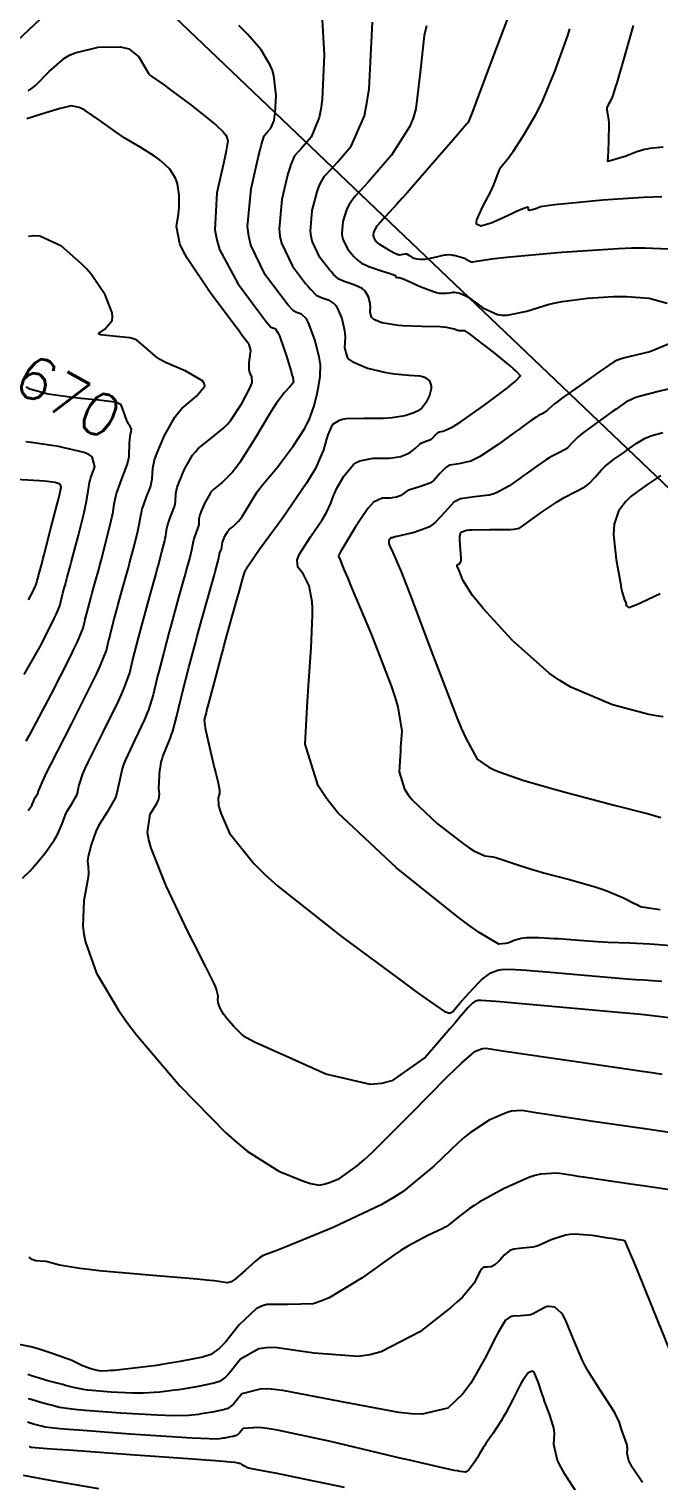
# Model space of a CAD drawing. Header units: metres. Extents: x 837476 to 838477, y 1189012 to 1191014.
# Drawn here: x 837880.7 to 837937.2, y 1190298.2 to 1190428.4 of the extents above; entities that cross this region are included whole.
import ezdxf

# ---------------------------------------------------------------- set-up
doc = ezdxf.new("R2010")
doc.units = ezdxf.units.M
doc.header["$LTSCALE"] = 0.3
for name, color, linetype in [('CORREDORVIA', 94, 'Continuous'), ('COTAS 10', 1, 'Continuous'), ('COTAS INT', 252, 'Continuous')]:
    doc.layers.add(name, color=color, linetype=linetype)
doc.styles.get("Standard").update_dxf_attribs({"font": 'simplex.shx'})

msp = doc.modelspace()

# ---------------------------------------------------------------- linework, layer by layer
at = {"layer": 'CORREDORVIA'}
msp.add_lwpolyline([(837910.676, 1191000.965), (838246.889, 1191005.3), (838347.391, 1190870.925), (838423.516, 1190628.699), (838450.215, 1190473.685), (838321.32, 1190375.615), (838242.09, 1190297.633), (838236.889, 1190068.622), (838166.593, 1189160.17), (837860.483, 1189307.124), (837593.191, 1189234.399), (837744.487, 1189686.609), (837700.859, 1189887.9), (837671.347, 1190075.087), (837676.273, 1190181.696), (837885.383, 1190229.429), (837983.184, 1190344.12), (837817.554, 1190502.187), (837798.033, 1190660.17), (837963.574, 1190795.982)], close=True, dxfattribs=at)
at = {"layer": 'COTAS 10'}
for points in [[(837906.929, 1190430.213), (837907.181, 1190426.059), (837906.983, 1190422.038), (837906.867, 1190421.18), (837906.725, 1190420.434), (837905.991, 1190418.662), (837905.211, 1190417.766), (837905.04, 1190417.572), (837904.888, 1190417.402), (837904.499, 1190416.98), (837904.165, 1190416.217), (837904.047, 1190415.831), (837903.917, 1190415.369), (837903.359, 1190413.07), (837903.125, 1190410.456), (837903.2, 1190409.795), (837903.336, 1190409.162), (837904.334, 1190407.104), (837905.505, 1190405.565), (837905.75, 1190405.258), (837905.962, 1190405.004), (837906.442, 1190404.52), (837906.766, 1190404.367), (837906.879, 1190404.322), (837907.002, 1190404.277), (837907.53, 1190404.102), (837908.076, 1190403.734), (837908.211, 1190403.567), (837908.338, 1190403.371), (837908.738, 1190402.427), (837908.993, 1190401.336), (837909.029, 1190401.047), (837909.05, 1190400.763), (837909.001, 1190399.788), (837909.225, 1190398.939), (837909.418, 1190398.736), (837909.669, 1190398.546), (837911.046, 1190397.973), (837912.681, 1190397.582), (837913.093, 1190397.506), (837913.487, 1190397.446), (837914.765, 1190397.345), (837915.753, 1190397.262), (837915.965, 1190397.212), (837916.15, 1190397.151), (837916.595, 1190396.831), (837916.76, 1190396.39), (837916.769, 1190396.252), (837916.762, 1190396.107), (837916.604, 1190395.528), (837916.341, 1190394.973), (837916.268, 1190394.843), (837916.195, 1190394.725), (837915.931, 1190394.384), (837915.533, 1190394.114), (837915.376, 1190394.04), (837915.199, 1190393.966), (837914.388, 1190393.7), (837913.254, 1190393.502), (837912.872, 1190393.47), (837912.462, 1190393.448), (837910.736, 1190393.454), (837909.135, 1190393.409), (837908.802, 1190393.355), (837908.518, 1190393.283), (837907.894, 1190392.874), (837907.586, 1190392.212), (837907.502, 1190391.981), (837907.418, 1190391.729), (837907.119, 1190390.646), (837906.377, 1190388.97), (837906.014, 1190388.345), (837905.582, 1190387.65), (837903.453, 1190384.556), (837901.387, 1190381.697), (837900.995, 1190381.149), (837900.68, 1190380.708), (837900.195, 1190379.996), (837900.197, 1190379.965), (837900.191, 1190379.953), (837900.181, 1190379.939), (837900.12, 1190379.877), (837900.023, 1190379.703), (837899.992, 1190379.619), (837899.958, 1190379.519), (837899.816, 1190379.025), (837899.576, 1190378.139), (837899.48, 1190377.791), (837899.371, 1190377.398), (837898.871, 1190375.61), (837898.274, 1190373.457), (837898.104, 1190372.835), (837897.933, 1190372.202), (837897.298, 1190369.82), (837896.77, 1190367.81), (837896.665, 1190367.411), (837896.579, 1190367.08), (837896.418, 1190366.452), (837896.465, 1190365.962), (837896.509, 1190365.719), (837896.566, 1190365.428), (837896.887, 1190363.985), (837897.255, 1190362.432), (837897.343, 1190362.071), (837897.424, 1190361.74), (837897.666, 1190360.793), (837897.788, 1190360.129), (837897.793, 1190359.975), (837897.786, 1190359.836), (837897.659, 1190359.442), (837897.692, 1190358.772), (837897.786, 1190358.458), (837897.917, 1190358.088), (837898.697, 1190356.29), (837900.855, 1190353.555), (837901.854, 1190352.595), (837903.028, 1190351.548), (837908.721, 1190347.033), (837914.293, 1190342.906), (837915.392, 1190342.103), (837916.297, 1190341.447), (837917.962, 1190340.304), (837918.321, 1190340.194), (837918.404, 1190340.19), (837918.479, 1190340.196), (837918.69, 1190340.313), (837919.011, 1190340.681), (837919.155, 1190340.846), (837919.324, 1190341.038), (837920.134, 1190341.958), (837921.025, 1190342.902), (837921.245, 1190343.109), (837921.453, 1190343.292), (837922.109, 1190343.755), (837922.725, 1190343.996), (837922.908, 1190344.039), (837923.097, 1190344.072), (837923.823, 1190344.104), (837925.31, 1190343.999), (837925.979, 1190343.946), (837926.758, 1190343.882), (837930.502, 1190343.562), (837934.283, 1190343.243), (837935.087, 1190343.18), (837935.785, 1190343.128), (837937.428, 1190343.029)], [(837934.854, 1190428.67), (837934.078, 1190425.928), (837933.51, 1190423.957), (837933.388, 1190423.546), (837933.283, 1190423.194), (837933.031, 1190422.413), (837932.876, 1190422.041), (837932.831, 1190421.947), (837932.785, 1190421.857), (837932.615, 1190421.567), (837932.501, 1190421.286), (837932.49, 1190421.202), (837932.489, 1190421.116), (837932.562, 1190420.783), (837932.658, 1190420.214), (837932.671, 1190419.978), (837932.678, 1190419.709), (837932.656, 1190418.454), (837932.606, 1190417.261), (837932.595, 1190417.03), (837932.586, 1190416.843), (837932.565, 1190416.525), (837932.701, 1190416.541), (837932.792, 1190416.564), (837932.905, 1190416.595), (837933.504, 1190416.773), (837934.215, 1190417.005), (837934.399, 1190417.07), (837934.577, 1190417.134), (837935.175, 1190417.369), (837935.879, 1190417.58), (837936.124, 1190417.63), (837936.391, 1190417.677), (837937.537, 1190417.815)], [(837880.473, 1190364.556), (837880.877, 1190365.276), (837882.703, 1190368.721), (837884.431, 1190372.134), (837884.771, 1190372.833), (837885.052, 1190373.424), (837885.567, 1190374.67), (837885.712, 1190375.279), (837885.759, 1190375.468), (837885.809, 1190375.667), (837886.014, 1190376.461), (837886.248, 1190377.335), (837886.316, 1190377.584), (837886.385, 1190377.837), (837886.646, 1190378.775), (837886.963, 1190379.93), (837887.067, 1190380.319), (837887.179, 1190380.737), (837887.642, 1190382.499), (837888.062, 1190384.191), (837888.147, 1190384.565), (837888.217, 1190384.898), (837888.358, 1190385.764), (837888.494, 1190386.478), (837888.562, 1190386.716), (837888.643, 1190386.971), (837889.044, 1190388.039), (837889.439, 1190389.064), (837889.515, 1190389.293), (837889.578, 1190389.497), (837889.685, 1190390.033), (837889.735, 1190391.279), (837889.77, 1190391.795), (837889.783, 1190391.908), (837889.799, 1190392.01), (837889.867, 1190392.273), (837889.901, 1190392.453), (837889.895, 1190392.503), (837889.881, 1190392.553), (837889.775, 1190392.736), (837889.614, 1190392.992), (837889.566, 1190393.089), (837889.516, 1190393.198), (837889.325, 1190393.684), (837888.974, 1190394.664), (837888.62, 1190394.856), (837888.423, 1190394.903), (837888.184, 1190394.948), (837886.963, 1190395.09), (837885.358, 1190395.25), (837884.876, 1190395.306), (837884.378, 1190395.368), (837882.445, 1190395.634), (837880.792, 1190396.075), (837880.47, 1190396.246)], [(837937.343, 1190388.319), (837937.161, 1190388.223), (837936.968, 1190388.112), (837936.179, 1190387.578), (837935.425, 1190387.024), (837935.254, 1190386.899), (837935.1, 1190386.787), (837934.679, 1190386.486), (837934.313, 1190386.147), (837934.193, 1190386.011), (837934.065, 1190385.857), (837933.535, 1190385.148), (837933.149, 1190383.978), (837933.112, 1190383.533), (837933.106, 1190383.036), (837933.335, 1190380.804), (837933.708, 1190378.683), (837933.793, 1190378.256), (837933.869, 1190377.898), (837934.077, 1190377.184), (837934.193, 1190376.969), (837934.212, 1190376.925), (837934.225, 1190376.888), (837934.224, 1190376.814), (837934.209, 1190376.773), (837934.213, 1190376.758), (837934.221, 1190376.741), (837934.279, 1190376.665), (837934.36, 1190376.591), (837934.382, 1190376.575), (837934.403, 1190376.561), (837934.48, 1190376.525), (837934.957, 1190376.704), (837935.231, 1190376.824), (837935.566, 1190376.975), (837937.288, 1190377.778)], [(837939.021, 1190307.843), (837937.103, 1190312.511), (837935.268, 1190317.031), (837934.913, 1190317.896), (837934.624, 1190318.595), (837934.134, 1190319.724), (837934.057, 1190319.76), (837934.028, 1190319.769), (837933.996, 1190319.778), (837933.852, 1190319.805), (837933.703, 1190319.827), (837933.668, 1190319.833), (837933.635, 1190319.837), (837933.535, 1190319.852), (837933.128, 1190319.918), (837932.901, 1190319.955), (837932.624, 1190320.001), (837931.211, 1190320.233), (837929.588, 1190320.344), (837929.178, 1190320.314), (837928.786, 1190320.256), (837927.513, 1190319.826), (837926.411, 1190319.344), (837926.127, 1190319.255), (837925.852, 1190319.184), (837924.935, 1190319.086), (837924.162, 1190319.007), (837923.978, 1190318.948), (837923.807, 1190318.874), (837923.296, 1190318.47), (837922.908, 1190318.027), (837922.813, 1190317.927), (837922.724, 1190317.837), (837922.45, 1190317.592), (837922.204, 1190317.451), (837922.132, 1190317.426), (837922.059, 1190317.407), (837921.785, 1190317.386), (837921.536, 1190317.376), (837921.479, 1190317.362), (837921.427, 1190317.345), (837921.284, 1190317.243), (837921.108, 1190316.962), (837921.036, 1190316.83), (837920.954, 1190316.676), (837920.572, 1190315.924), (837919.561, 1190314.713), (837919.082, 1190314.268), (837918.516, 1190313.776), (837915.754, 1190311.606), (837912.276, 1190309.803), (837911.258, 1190309.542), (837910.217, 1190309.386), (837906.262, 1190309.684), (837902.751, 1190310.192), (837901.991, 1190310.168), (837901.322, 1190310.072), (837899.672, 1190309.132), (837898.742, 1190307.971), (837898.528, 1190307.736), (837898.332, 1190307.538), (837897.779, 1190307.138), (837897.201, 1190306.97), (837896.988, 1190306.919), (837896.753, 1190306.867), (837895.716, 1190306.662), (837894.494, 1190306.459), (837894.142, 1190306.407), (837893.785, 1190306.358), (837892.447, 1190306.196), (837890.942, 1190306.104), (837890.48, 1190306.099), (837889.998, 1190306.102), (837888.092, 1190306.188), (837886.336, 1190306.337), (837885.948, 1190306.38), (837885.603, 1190306.425), (837884.712, 1190306.594), (837883.987, 1190306.795), (837883.747, 1190306.86), (837883.489, 1190306.929), (837882.416, 1190307.212), (837881.247, 1190307.549), (837880.929, 1190307.652), (837880.614, 1190307.759)]]:
    msp.add_lwpolyline(points, dxfattribs=at)
at = {"layer": 'COTAS INT'}
for points in [[(837924.254, 1190431.075), (837922.616, 1190426.691), (837921.025, 1190422.481), (837920.72, 1190421.675), (837920.474, 1190421.026), (837920.074, 1190419.982), (837920.047, 1190419.948), (837920.035, 1190419.936), (837920.022, 1190419.922), (837919.959, 1190419.859), (837919.417, 1190419.243), (837919.101, 1190418.88), (837918.714, 1190418.434), (837916.717, 1190416.127), (837914.592, 1190413.686), (837914.122, 1190413.156), (837913.705, 1190412.688), (837912.63, 1190411.523), (837912.023, 1190410.853), (837911.901, 1190410.697), (837911.799, 1190410.554), (837911.596, 1190410.145), (837911.568, 1190409.841), (837911.577, 1190409.764), (837911.593, 1190409.69), (837911.709, 1190409.451), (837911.91, 1190409.236), (837911.979, 1190409.177), (837912.054, 1190409.119), (837912.375, 1190408.914), (837912.747, 1190408.702), (837912.855, 1190408.641), (837912.964, 1190408.578), (837913.376, 1190408.338), (837913.767, 1190408.16), (837913.862, 1190408.136), (837913.952, 1190408.123), (837914.234, 1190408.166), (837914.477, 1190408.215), (837914.544, 1190408.205), (837914.61, 1190408.186), (837914.846, 1190408.033), (837915.123, 1190407.854), (837915.215, 1190407.818), (837915.313, 1190407.787), (837915.726, 1190407.727), (837916.233, 1190407.744), (837916.391, 1190407.764), (837916.557, 1190407.79), (837917.222, 1190407.934), (837917.834, 1190408.081), (837917.967, 1190408.107), (837918.084, 1190408.128), (837918.375, 1190408.153), (837918.62, 1190408.119), (837918.707, 1190408.102), (837918.804, 1190408.081), (837919.225, 1190407.982), (837919.65, 1190407.852), (837919.75, 1190407.813), (837919.841, 1190407.773), (837920.103, 1190407.615), (837920.34, 1190407.506), (837920.414, 1190407.497), (837920.493, 1190407.495), (837920.812, 1190407.565), (837922.189, 1190407.764), (837922.935, 1190407.845), (837923.839, 1190407.937), (837928.421, 1190408.363), (837933.52, 1190408.701), (837934.749, 1190408.738), (837935.9, 1190408.75), (837939.397, 1190408.588)], [(837882.212, 1190429.726), (837879.657, 1190427.311)], [(837938.077, 1190339.742), (837935.833, 1190340.003), (837934.907, 1190340.097), (837933.848, 1190340.199), (837928.919, 1190340.644), (837924.213, 1190341.052), (837923.294, 1190341.131), (837922.542, 1190341.195), (837921.213, 1190341.303), (837920.983, 1190341.292), (837920.923, 1190341.282), (837920.865, 1190341.268), (837920.67, 1190341.192), (837920.461, 1190341.045), (837920.395, 1190340.987), (837920.325, 1190340.921), (837920.042, 1190340.622), (837919.272, 1190339.733), (837918.895, 1190339.295), (837918.447, 1190338.775), (837916.236, 1190336.207), (837913.243, 1190334.085), (837912.302, 1190333.845), (837911.311, 1190333.757), (837907.327, 1190334.698), (837903.726, 1190336.306), (837902.977, 1190336.639), (837902.335, 1190336.923), (837900.916, 1190337.542), (837900.195, 1190337.943), (837899.994, 1190338.089), (837899.793, 1190338.251), (837899.06, 1190338.963), (837898.425, 1190339.71), (837898.285, 1190339.894), (837898.161, 1190340.067), (837897.841, 1190340.612), (837897.679, 1190341.066), (837897.654, 1190341.182), (837897.638, 1190341.295), (837897.654, 1190341.671), (837897.531, 1190342.29), (837897.428, 1190342.557), (837897.294, 1190342.864), (837896.561, 1190344.32), (837895.449, 1190346.479), (837895.077, 1190347.23), (837894.677, 1190348.047), (837892.999, 1190351.552), (837891.65, 1190354.936), (837891.457, 1190355.676), (837891.342, 1190356.332), (837891.578, 1190357.991), (837892.16, 1190358.943), (837892.264, 1190359.153), (837892.343, 1190359.339), (837892.418, 1190359.818), (837892.366, 1190360.294), (837892.364, 1190360.478), (837892.368, 1190360.686), (837892.425, 1190361.627), (837892.575, 1190362.649), (837892.637, 1190362.908), (837892.707, 1190363.157), (837893.033, 1190363.969), (837893.403, 1190364.836), (837893.5, 1190365.119), (837893.596, 1190365.422), (837893.923, 1190366.671), (837894.285, 1190368.192), (837894.402, 1190368.666), (837894.527, 1190369.163), (837895.041, 1190371.148), (837895.626, 1190373.335), (837895.795, 1190373.958), (837895.968, 1190374.59), (837896.621, 1190376.937), (837897.183, 1190378.94), (837897.298, 1190379.355), (837897.397, 1190379.709), (837897.608, 1190380.484), (837897.689, 1190380.811), (837897.706, 1190380.884), (837897.72, 1190380.948), (837897.747, 1190381.116), (837897.773, 1190381.254), (837897.786, 1190381.3), (837897.802, 1190381.349), (837897.88, 1190381.556), (837897.956, 1190381.754), (837897.971, 1190381.799), (837897.983, 1190381.838), (837898.004, 1190381.942), (837898.013, 1190382.183), (837898.055, 1190382.362), (837898.08, 1190382.434), (837898.11, 1190382.516), (837898.267, 1190382.893), (837898.501, 1190383.297), (837898.581, 1190383.396), (837898.666, 1190383.49), (837899.027, 1190383.784), (837899.493, 1190384.239), (837899.645, 1190384.435), (837899.807, 1190384.662), (837900.476, 1190385.731), (837901.177, 1190386.868), (837901.359, 1190387.137), (837901.537, 1190387.385), (837902.138, 1190388.115), (837902.829, 1190388.919), (837903.063, 1190389.214), (837903.317, 1190389.541), (837904.388, 1190390.982), (837905.404, 1190392.536), (837905.623, 1190392.934), (837905.814, 1190393.318), (837906.277, 1190394.585), (837906.534, 1190395.706), (837906.596, 1190395.997), (837906.652, 1190396.279), (837906.821, 1190397.229), (837906.832, 1190398.276), (837906.789, 1190398.62), (837906.726, 1190398.987), (837906.333, 1190400.508), (837905.833, 1190401.878), (837905.703, 1190402.15), (837905.576, 1190402.376), (837905.147, 1190402.804), (837904.786, 1190402.923), (837904.702, 1190402.955), (837904.625, 1190402.985), (837904.404, 1190403.089), (837903.909, 1190403.645), (837903.659, 1190403.961), (837903.36, 1190404.346), (837901.875, 1190406.322), (837900.584, 1190408.986), (837900.408, 1190409.805), (837900.311, 1190410.661), (837900.614, 1190414.045), (837901.29, 1190416.975), (837901.428, 1190417.543), (837901.545, 1190418.005), (837901.789, 1190418.799), (837901.943, 1190418.967), (837902.004, 1190419.035), (837902.072, 1190419.112), (837902.382, 1190419.468), (837902.674, 1190420.172), (837902.73, 1190420.469), (837902.776, 1190420.81), (837902.855, 1190422.409), (837902.657, 1190424.182), (837902.529, 1190424.632), (837902.369, 1190425.065), (837901.523, 1190426.484), (837900.319, 1190427.86), (837899.932, 1190428.265), (837899.522, 1190428.682)], [(837938.222, 1190346.177), (837937.143, 1190346.29), (837936.763, 1190346.317), (837936.348, 1190346.342), (837934.555, 1190346.414), (837932.629, 1190346.487), (837932.13, 1190346.513), (837931.646, 1190346.541), (837930.02, 1190346.659), (837928.54, 1190346.778), (837928.147, 1190346.806), (837927.762, 1190346.831), (837926.432, 1190346.905), (837925.311, 1190346.904), (837925.057, 1190346.883), (837924.828, 1190346.852), (837924.203, 1190346.665), (837923.71, 1190346.465), (837923.563, 1190346.426), (837923.412, 1190346.395), (837922.829, 1190346.34), (837921.049, 1190347.382), (837920.144, 1190348.042), (837919.059, 1190348.862), (837913.652, 1190353.165), (837908.397, 1190358.123), (837907.409, 1190359.356), (837906.623, 1190360.529), (837905.469, 1190364.259), (837905.652, 1190367.611), (837905.708, 1190368.545), (837905.767, 1190369.482), (837905.999, 1190372.884), (837906.121, 1190375.819), (837906.11, 1190376.46), (837906.08, 1190377.027), (837905.81, 1190378.457), (837905.415, 1190379.287), (837905.305, 1190379.477), (837905.196, 1190379.649), (837904.801, 1190380.124), (837904.735, 1190380.759), (837904.833, 1190381.033), (837904.981, 1190381.348), (837905.934, 1190382.839), (837906.993, 1190384.379), (837907.208, 1190384.724), (837907.389, 1190385.036), (837907.758, 1190385.869), (837908.026, 1190386.61), (837908.143, 1190386.863), (837908.278, 1190387.136), (837908.921, 1190388.295), (837909.789, 1190389.327), (837910.066, 1190389.519), (837910.359, 1190389.671), (837911.552, 1190389.886), (837912.72, 1190389.882), (837912.998, 1190389.896), (837913.256, 1190389.918), (837914.023, 1190390.052), (837914.616, 1190390.277), (837914.764, 1190390.355), (837914.904, 1190390.441), (837915.353, 1190390.808), (837915.754, 1190391.157), (837915.865, 1190391.232), (837915.975, 1190391.297), (837916.372, 1190391.45), (837916.727, 1190391.582), (837916.811, 1190391.633), (837916.889, 1190391.69), (837917.119, 1190391.949), (837917.345, 1190392.189), (837917.421, 1190392.235), (837917.503, 1190392.271), (837917.845, 1190392.325), (837918.645, 1190392.683), (837919.015, 1190392.912), (837919.45, 1190393.196), (837921.56, 1190394.688), (837923.589, 1190396.215), (837923.974, 1190396.521), (837924.282, 1190396.777), (837924.755, 1190397.28), (837924.368, 1190397.708), (837924.134, 1190397.917), (837923.846, 1190398.164), (837922.346, 1190399.383), (837920.827, 1190400.574), (837920.526, 1190400.804), (837920.277, 1190400.99), (837919.81, 1190401.305), (837919.682, 1190401.323), (837919.645, 1190401.324), (837919.609, 1190401.322), (837919.477, 1190401.299), (837919.296, 1190401.303), (837919.229, 1190401.319), (837919.155, 1190401.341), (837918.826, 1190401.471), (837918.152, 1190401.611), (837917.86, 1190401.639), (837917.523, 1190401.662), (837915.922, 1190401.704), (837914.217, 1190401.762), (837913.814, 1190401.795), (837913.44, 1190401.835), (837912.34, 1190402.039), (837911.626, 1190402.336), (837911.496, 1190402.434), (837911.396, 1190402.54), (837911.28, 1190402.98), (837911.306, 1190403.485), (837911.295, 1190403.631), (837911.276, 1190403.781), (837911.144, 1190404.347), (837910.844, 1190404.864), (837910.719, 1190404.983), (837910.577, 1190405.092), (837909.913, 1190405.4), (837909.218, 1190405.63), (837909.056, 1190405.69), (837908.907, 1190405.749), (837908.481, 1190405.95), (837908.015, 1190406.363), (837907.842, 1190406.556), (837907.649, 1190406.783), (837906.792, 1190407.886), (837906.089, 1190409.338), (837905.993, 1190409.785), (837905.939, 1190410.251), (837906.105, 1190412.095), (837906.545, 1190413.764), (837906.665, 1190414.12), (837906.784, 1190414.429), (837907.209, 1190415.161), (837907.832, 1190415.836), (837908.076, 1190416.11), (837908.35, 1190416.421), (837909.6, 1190417.856), (837910.775, 1190420.582), (837911.002, 1190421.707), (837911.187, 1190422.993), (837911.503, 1190428.973)], [(837916.326, 1190428.641), (837916.121, 1190427.778), (837915.784, 1190424.453), (837915.377, 1190421.196), (837915.128, 1190420.376), (837914.819, 1190419.59), (837913.209, 1190417.049), (837911.489, 1190415.075), (837911.112, 1190414.647), (837910.776, 1190414.271), (837909.92, 1190413.342), (837909.404, 1190412.641), (837909.283, 1190412.409), (837909.172, 1190412.159), (837908.85, 1190411.12), (837908.754, 1190410.046), (837908.785, 1190409.774), (837908.841, 1190409.514), (837909.25, 1190408.669), (837909.793, 1190408.001), (837909.933, 1190407.854), (837910.069, 1190407.722), (837910.52, 1190407.38), (837911.048, 1190407.131), (837911.233, 1190407.058), (837911.433, 1190406.983), (837912.296, 1190406.698), (837913.078, 1190406.451), (837913.228, 1190406.4), (837913.35, 1190406.357), (837913.55, 1190406.266), (837913.559, 1190406.227), (837913.56, 1190406.216), (837913.561, 1190406.206), (837913.559, 1190406.171), (837913.567, 1190406.14), (837913.574, 1190406.133), (837913.583, 1190406.126), (837913.633, 1190406.105), (837913.71, 1190406.091), (837913.736, 1190406.088), (837913.764, 1190406.086), (837913.883, 1190406.082), (837914.254, 1190405.96), (837914.441, 1190405.884), (837914.665, 1190405.789), (837915.778, 1190405.293), (837916.959, 1190404.822), (837917.226, 1190404.744), (837917.467, 1190404.688), (837918.118, 1190404.673), (837918.594, 1190404.756), (837918.725, 1190404.762), (837918.854, 1190404.761), (837919.318, 1190404.694), (837919.915, 1190404.42), (837920.129, 1190404.288), (837920.365, 1190404.132), (837921.391, 1190403.367), (837922.702, 1190402.763), (837923.117, 1190402.708), (837923.554, 1190402.702), (837925.322, 1190403.086), (837927.324, 1190403.693), (837927.909, 1190403.826), (837928.508, 1190403.945), (837930.78, 1190404.251), (837933.059, 1190404.378), (837933.662, 1190404.384), (837934.253, 1190404.378), (837936.284, 1190404.25), (837937.893, 1190403.784)], [(837937.415, 1190413.318), (837936.635, 1190413.303), (837935.784, 1190413.27), (837932.124, 1190413.013), (837928.762, 1190412.699), (837928.1, 1190412.63), (837927.553, 1190412.569), (837926.549, 1190412.414), (837926.287, 1190412.312), (837926.209, 1190412.283), (837926.128, 1190412.255), (837925.816, 1190412.153), (837925.565, 1190412.109), (837925.522, 1190412.116), (837925.491, 1190412.133), (837925.476, 1190412.263), (837925.435, 1190412.376), (837925.387, 1190412.38), (837925.323, 1190412.373), (837924.963, 1190412.252), (837924.413, 1190412.007), (837924.23, 1190411.922), (837924.033, 1190411.83), (837923.213, 1190411.434), (837922.352, 1190411.049), (837922.129, 1190410.964), (837921.913, 1190410.887), (837921.191, 1190410.69), (837920.808, 1190410.877), (837920.807, 1190411.044), (837920.85, 1190411.261), (837921.385, 1190412.46), (837922.088, 1190413.805), (837922.237, 1190414.115), (837922.368, 1190414.397), (837922.675, 1190415.187), (837922.875, 1190415.732), (837922.937, 1190415.859), (837923.002, 1190415.975), (837923.26, 1190416.31), (837923.702, 1190416.855), (837923.882, 1190417.105), (837924.088, 1190417.396), (837925.041, 1190418.805), (837926.147, 1190420.713), (837926.45, 1190421.319), (837926.75, 1190421.959), (837927.823, 1190424.552), (837928.768, 1190427.135), (837928.988, 1190427.768), (837929.191, 1190428.366)], [(837880.637, 1190422.807), (837880.987, 1190423.047), (837881.33, 1190423.318), (837882.516, 1190424.549), (837883.888, 1190425.752), (837884.348, 1190426.004), (837884.843, 1190426.223), (837886.923, 1190426.722), (837888.886, 1190426.756), (837889.307, 1190426.682), (837889.675, 1190426.57), (837890.563, 1190425.864), (837891.389, 1190424.428), (837891.561, 1190424.228), (837891.633, 1190424.167), (837891.715, 1190424.103), (837892.1, 1190423.848), (837892.853, 1190423.33), (837893.167, 1190423.099), (837893.527, 1190422.831), (837895.209, 1190421.551), (837896.861, 1190420.254), (837897.203, 1190419.976), (837897.494, 1190419.733), (837898.125, 1190419.149), (837898.371, 1190418.809), (837898.418, 1190418.72), (837898.457, 1190418.633), (837898.524, 1190418.34), (837898.383, 1190417.454), (837898.29, 1190416.994), (837898.175, 1190416.441), (837897.563, 1190413.668), (837897.383, 1190410.365), (837897.54, 1190409.478), (837897.785, 1190408.602), (837899.417, 1190405.539), (837901.216, 1190403.128), (837901.567, 1190402.663), (837901.855, 1190402.287), (837902.365, 1190401.659), (837902.484, 1190401.603), (837902.525, 1190401.587), (837902.57, 1190401.57), (837902.764, 1190401.506), (837903.049, 1190401.1), (837903.152, 1190400.868), (837903.265, 1190400.583), (837903.76, 1190399.124), (837904.203, 1190397.657), (837904.284, 1190397.368), (837904.346, 1190397.131), (837904.42, 1190396.696), (837904.269, 1190396.494), (837904.191, 1190396.402), (837904.096, 1190396.296), (837903.622, 1190395.785), (837902.863, 1190394.788), (837902.589, 1190394.375), (837902.288, 1190393.902), (837900.971, 1190391.702), (837899.607, 1190389.517), (837899.276, 1190389.055), (837898.966, 1190388.655), (837898.013, 1190387.725), (837897.277, 1190387.126), (837897.102, 1190386.934), (837896.94, 1190386.731), (837896.461, 1190385.906), (837896.141, 1190385.137), (837896.079, 1190384.97), (837896.029, 1190384.823), (837895.944, 1190384.457), (837895.924, 1190383.965), (837895.882, 1190383.753), (837895.857, 1190383.672), (837895.827, 1190383.582), (837895.671, 1190383.177), (837895.512, 1190382.755), (837895.48, 1190382.654), (837895.453, 1190382.56), (837895.4, 1190382.278), (837895.344, 1190381.936), (837895.316, 1190381.804), (837895.283, 1190381.656), (837895.117, 1190380.988), (837894.842, 1190379.966), (837894.74, 1190379.596), (837894.628, 1190379.188), (837894.127, 1190377.397), (837893.573, 1190375.402), (837893.426, 1190374.865), (837893.281, 1190374.335), (837892.785, 1190372.476), (837892.348, 1190370.789), (837892.242, 1190370.367), (837892.142, 1190369.964), (837891.834, 1190368.671), (837891.42, 1190367.346), (837891.254, 1190366.924), (837891.065, 1190366.477), (837890.196, 1190364.662), (837889.361, 1190362.872), (837889.194, 1190362.441), (837889.055, 1190362.039), (837888.785, 1190360.821), (837888.566, 1190359.785), (837888.459, 1190359.497), (837888.332, 1190359.208), (837887.707, 1190358.164), (837887.028, 1190357.08), (837886.867, 1190356.767), (837886.719, 1190356.448), (837886.281, 1190355.25), (837886.021, 1190354.204), (837885.984, 1190353.981), (837885.962, 1190353.787), (837886.01, 1190353.325), (837886.04, 1190352.686), (837886.007, 1190352.379), (837885.957, 1190352.016), (837885.625, 1190350.237), (837885.527, 1190347.937), (837885.624, 1190347.245), (837885.775, 1190346.53), (837886.767, 1190343.749), (837888.73, 1190340.413), (837889.493, 1190339.348), (837890.351, 1190338.222), (837894.241, 1190333.644), (837898.346, 1190329.44), (837899.339, 1190328.55), (837900.271, 1190327.779), (837903.117, 1190325.982), (837905.157, 1190325.17), (837905.581, 1190325.019), (837905.943, 1190324.901), (837906.74, 1190324.741), (837907.258, 1190324.862), (837907.444, 1190324.921), (837907.648, 1190324.991), (837908.54, 1190325.333), (837910.134, 1190326.47), (837910.781, 1190327.04), (837911.517, 1190327.722), (837914.917, 1190331.108), (837918.223, 1190334.466), (837918.899, 1190335.131), (837919.473, 1190335.681), (837920.681, 1190336.709), (837921.161, 1190336.924), (837921.275, 1190336.961), (837921.381, 1190336.989), (837921.697, 1190337.008), (837923.154, 1190336.791), (837923.98, 1190336.669), (837924.99, 1190336.521), (837930.16, 1190335.763), (837935.451, 1190334.987), (837936.536, 1190334.828), (837937.457, 1190334.693)], [(837880.124, 1190352.254), (837880.789, 1190352.88), (837881.001, 1190353.109), (837881.225, 1190353.362), (837882.13, 1190354.475), (837882.967, 1190355.651), (837883.146, 1190355.944), (837883.303, 1190356.223), (837883.682, 1190357.111), (837883.956, 1190357.872), (837884.047, 1190358.07), (837884.144, 1190358.263), (837884.548, 1190358.916), (837884.917, 1190359.533), (837884.992, 1190359.703), (837885.055, 1190359.873), (837885.184, 1190360.485), (837885.549, 1190361.603), (837885.761, 1190362.092), (837886.021, 1190362.658), (837887.358, 1190365.354), (837888.728, 1190368.118), (837889.008, 1190368.728), (837889.245, 1190369.271), (837889.745, 1190370.671), (837889.998, 1190371.735), (837890.168, 1190372.415), (837890.528, 1190373.804), (837890.937, 1190375.335), (837891.056, 1190375.771), (837891.177, 1190376.213), (837891.633, 1190377.856), (837892.073, 1190379.435), (837892.183, 1190379.837), (837892.288, 1190380.223), (837892.625, 1190381.491), (837892.876, 1190382.501), (837892.926, 1190382.724), (837892.968, 1190382.923), (837893.052, 1190383.44), (837893.134, 1190383.866), (837893.174, 1190384.008), (837893.222, 1190384.16), (837893.462, 1190384.798), (837893.697, 1190385.409), (837893.743, 1190385.546), (837893.78, 1190385.667), (837893.844, 1190385.987), (837893.874, 1190386.731), (837894.003, 1190387.283), (837894.079, 1190387.505), (837894.172, 1190387.758), (837894.656, 1190388.919), (837895.379, 1190390.166), (837895.624, 1190390.472), (837895.887, 1190390.762), (837897, 1190391.667), (837898.182, 1190392.629), (837898.49, 1190392.955), (837898.79, 1190393.307), (837899.801, 1190394.792), (837900.518, 1190396.168), (837900.633, 1190396.451), (837900.71, 1190396.692), (837900.686, 1190397.209), (837900.492, 1190397.55), (837900.462, 1190397.681), (837900.443, 1190397.827), (837900.461, 1190398.486), (837900.534, 1190399.107), (837900.55, 1190399.228), (837900.563, 1190399.329), (837900.595, 1190399.51), (837900.594, 1190399.592), (837900.587, 1190399.629), (837900.577, 1190399.672), (837900.519, 1190399.879), (837900.45, 1190400.08), (837900.435, 1190400.12), (837900.421, 1190400.152), (837900.381, 1190400.208), (837900.355, 1190400.217), (837900.348, 1190400.219), (837900.343, 1190400.221), (837900.326, 1190400.229), (837899.802, 1190400.928), (837899.476, 1190401.366), (837899.071, 1190401.91), (837896.958, 1190404.757), (837894.895, 1190407.816), (837894.523, 1190408.494), (837894.237, 1190409.098), (837893.92, 1190410.666), (837894.11, 1190411.756), (837894.143, 1190412.059), (837894.168, 1190412.361), (837894.185, 1190413.457), (837894.029, 1190414.485), (837893.945, 1190414.745), (837893.843, 1190414.995), (837893.324, 1190415.808), (837892.54, 1190416.558), (837892.27, 1190416.768), (837891.978, 1190416.978), (837890.73, 1190417.745), (837889.317, 1190418.586), (837888.92, 1190418.843), (837888.52, 1190419.111), (837887.056, 1190420.165), (837885.764, 1190421.049), (837885.473, 1190421.21), (837885.211, 1190421.334), (837884.506, 1190421.479), (837883.782, 1190421.309), (837883.509, 1190421.235), (837883.203, 1190421.149), (837881.834, 1190420.741), (837880.537, 1190420.316)], [(837880.651, 1190358.312), (837880.906, 1190358.671), (837880.961, 1190358.761), (837881.009, 1190358.846), (837881.125, 1190359.117), (837881.209, 1190359.35), (837881.236, 1190359.41), (837881.266, 1190359.469), (837881.39, 1190359.669), (837881.502, 1190359.857), (837881.525, 1190359.909), (837881.545, 1190359.961), (837881.584, 1190360.148), (837882.044, 1190361.166), (837882.328, 1190361.742), (837882.681, 1190362.445), (837884.52, 1190366.047), (837886.39, 1190369.759), (837886.762, 1190370.533), (837887.07, 1190371.196), (837887.656, 1190372.67), (837887.855, 1190373.507), (837887.92, 1190373.768), (837887.988, 1190374.041), (837888.271, 1190375.133), (837888.592, 1190376.335), (837888.686, 1190376.678), (837888.781, 1190377.025), (837889.14, 1190378.316), (837889.518, 1190379.682), (837889.625, 1190380.078), (837889.733, 1190380.48), (837890.133, 1190381.995), (837890.469, 1190383.346), (837890.536, 1190383.645), (837890.593, 1190383.911), (837890.705, 1190384.602), (837890.814, 1190385.172), (837890.868, 1190385.362), (837890.933, 1190385.566), (837891.253, 1190386.419), (837891.568, 1190387.237), (837891.629, 1190387.419), (837891.679, 1190387.582), (837891.765, 1190388.01), (837891.805, 1190389.005), (837891.977, 1190389.744), (837892.078, 1190390.041), (837892.203, 1190390.379), (837892.851, 1190391.932), (837893.779, 1190393.575), (837894.081, 1190393.969), (837894.403, 1190394.336), (837895.728, 1190395.442), (837896.467, 1190396.354), (837896.419, 1190396.599), (837896.262, 1190396.84), (837894.78, 1190397.685), (837892.895, 1190398.509), (837892.483, 1190398.737), (837892.118, 1190398.966), (837891.199, 1190399.794), (837890.379, 1190400.46), (837890.076, 1190400.586), (837889.742, 1190400.688), (837888.261, 1190400.846), (837887.115, 1190400.939), (837886.991, 1190401), (837886.951, 1190401.075), (837887.503, 1190401.473), (837888.177, 1190402.246), (837888.212, 1190402.558), (837888.183, 1190402.913), (837887.532, 1190404.548), (837886.278, 1190406.381), (837885.867, 1190406.86), (837885.429, 1190407.327), (837883.62, 1190408.912), (837881.695, 1190409.804), (837881.184, 1190409.835), (837880.682, 1190409.772)], [(837938.169, 1190400.164), (837936.359, 1190399.441), (837934.477, 1190398.99), (837934.103, 1190398.893), (837933.793, 1190398.809), (837933.208, 1190398.605), (837932.648, 1190398.207), (837932.354, 1190398), (837932, 1190397.751), (837930.22, 1190396.5), (837928.445, 1190395.234), (837928.094, 1190394.976), (837927.804, 1190394.757), (837927.266, 1190394.297), (837927.094, 1190394.111), (837927.035, 1190394.065), (837926.972, 1190394.02), (837926.704, 1190393.877), (837926.373, 1190393.709), (837926.27, 1190393.649), (837926.162, 1190393.583), (837925.734, 1190393.293), (837924.997, 1190392.76), (837924.696, 1190392.54), (837924.352, 1190392.288), (837922.756, 1190391.12), (837921.078, 1190390.018), (837920.682, 1190389.809), (837920.315, 1190389.642), (837919.237, 1190389.384), (837918.44, 1190389.258), (837918.25, 1190389.174), (837918.073, 1190389.068), (837917.544, 1190388.508), (837917.008, 1190387.903), (837916.826, 1190387.77), (837916.63, 1190387.651), (837915.801, 1190387.344), (837915.018, 1190387.132), (837914.85, 1190387.073), (837914.704, 1190387.014), (837914.354, 1190386.799), (837914.119, 1190386.607), (837914.046, 1190386.563), (837913.969, 1190386.522), (837913.659, 1190386.404), (837913.258, 1190386.334), (837913.123, 1190386.323), (837912.978, 1190386.315), (837912.367, 1190386.317), (837911.587, 1190385.939), (837911.335, 1190385.692), (837911.067, 1190385.383), (837909.968, 1190383.751), (837909.003, 1190382.112), (837908.819, 1190381.799), (837908.671, 1190381.547), (837908.439, 1190381.143), (837908.45, 1190381.116), (837908.455, 1190381.102), (837908.462, 1190381.084), (837908.496, 1190380.994), (837908.966, 1190379.862), (837909.248, 1190379.187), (837909.595, 1190378.356), (837911.398, 1190374.051), (837913.173, 1190369.486), (837913.503, 1190368.492), (837913.762, 1190367.614), (837914.116, 1190365.415), (837914.018, 1190363.985), (837913.993, 1190363.592), (837913.97, 1190363.199), (837913.893, 1190361.79), (837914.378, 1190360.222), (837914.708, 1190359.729), (837915.123, 1190359.211), (837917.332, 1190357.128), (837919.663, 1190355.32), (837920.155, 1190354.975), (837920.581, 1190354.699), (837921.566, 1190354.264), (837922.287, 1190354.167), (837922.546, 1190354.104), (837922.831, 1190354.025), (837924.075, 1190353.607), (837925.712, 1190353.063), (837926.244, 1190352.903), (837926.811, 1190352.74), (837929.144, 1190352.12), (837931.443, 1190351.478), (837931.987, 1190351.301), (837932.492, 1190351.125), (837933.985, 1190350.491), (837934.982, 1190349.983), (837935.174, 1190349.886), (837935.331, 1190349.808), (837935.594, 1190349.684), (837935.869, 1190349.646), (837936.033, 1190349.622), (837936.235, 1190349.592), (837937.284, 1190349.437)], [(837938.724, 1190396.273), (837937.122, 1190395.863), (837935.524, 1190395.454), (837935.184, 1190395.351), (837934.89, 1190395.252), (837934.199, 1190394.93), (837933.574, 1190394.479), (837933.321, 1190394.3), (837933.033, 1190394.096), (837931.706, 1190393.162), (837930.401, 1190392.205), (837930.127, 1190391.987), (837929.891, 1190391.79), (837929.355, 1190391.247), (837929.004, 1190390.867), (837928.884, 1190390.771), (837928.754, 1190390.68), (837928.205, 1190390.388), (837927.527, 1190390.044), (837927.317, 1190389.92), (837927.097, 1190389.785), (837926.219, 1190389.192), (837925.261, 1190388.503), (837924.991, 1190388.307), (837924.717, 1190388.109), (837923.71, 1190387.374), (837922.616, 1190386.775), (837922.287, 1190386.662), (837921.948, 1190386.573), (837920.63, 1190386.444), (837919.377, 1190386.246), (837919.078, 1190386.113), (837918.8, 1190385.947), (837917.969, 1190385.067), (837917.126, 1190384.117), (837916.841, 1190383.907), (837916.532, 1190383.72), (837915.23, 1190383.238), (837914.06, 1190382.968), (837913.835, 1190382.915), (837913.654, 1190382.871), (837913.355, 1190382.791), (837913.335, 1190382.774), (837913.328, 1190382.77), (837913.321, 1190382.767), (837913.295, 1190382.757), (837913.26, 1190382.75), (837913.248, 1190382.749), (837913.183, 1190382.749), (837913.115, 1190382.716), (837913.093, 1190382.695), (837913.07, 1190382.668), (837912.974, 1190382.526), (837912.965, 1190382.255), (837912.995, 1190382.146), (837913.04, 1190382.022), (837913.324, 1190381.454), (837914.102, 1190379.636), (837914.46, 1190378.725), (837914.879, 1190377.635), (837916.903, 1190372.227), (837918.987, 1190366.807), (837919.443, 1190365.711), (837919.847, 1190364.79), (837920.869, 1190362.924), (837921.927, 1190362.189), (837922.354, 1190361.982), (837922.838, 1190361.772), (837925.068, 1190361.001), (837927.894, 1190360.187), (837928.754, 1190359.951), (837929.647, 1190359.71), (837933.153, 1190358.802), (837936.217, 1190358.013), (837936.831, 1190357.847), (837937.343, 1190357.704)], [(837937.552, 1190366.722), (837936.951, 1190366.807), (837936.258, 1190366.937), (837932.993, 1190367.796), (837929.269, 1190369.385), (837928.286, 1190369.977), (837927.325, 1190370.634), (837924.031, 1190373.555), (837921.428, 1190376.421), (837920.904, 1190377.044), (837920.464, 1190377.593), (837919.584, 1190378.957), (837919.311, 1190379.686), (837919.253, 1190379.834), (837919.204, 1190379.959), (837919.092, 1190380.217), (837919.083, 1190380.311), (837919.099, 1190380.333), (837919.123, 1190380.353), (837919.277, 1190380.411), (837919.419, 1190380.639), (837919.436, 1190380.767), (837919.444, 1190380.922), (837919.39, 1190381.718), (837919.324, 1190382.548), (837919.324, 1190382.726), (837919.331, 1190382.881), (837919.423, 1190383.254), (837919.908, 1190383.429), (837920.164, 1190383.46), (837920.472, 1190383.483), (837922.023, 1190383.503), (837923.581, 1190383.504), (837923.893, 1190383.515), (837924.154, 1190383.531), (837924.664, 1190383.628), (837925.083, 1190383.93), (837925.286, 1190384.075), (837925.526, 1190384.247), (837926.705, 1190385.09), (837928.031, 1190385.986), (837928.364, 1190386.192), (837928.682, 1190386.378), (837929.706, 1190386.898), (837930.536, 1190387.34), (837930.732, 1190387.478), (837930.913, 1190387.622), (837931.445, 1190388.197), (837931.978, 1190388.823), (837932.16, 1190388.999), (837932.357, 1190389.176), (837933.193, 1190389.824), (837934.066, 1190390.441), (837934.287, 1190390.599), (837934.499, 1190390.752), (837935.189, 1190391.254), (837935.929, 1190391.682), (837936.173, 1190391.787), (837936.433, 1190391.887), (837937.514, 1190392.199)], [(837880.279, 1190370.498), (837881.689, 1190372.953), (837882.768, 1190375.086), (837882.981, 1190375.522), (837883.156, 1190375.892), (837883.478, 1190376.67), (837883.569, 1190377.05), (837883.598, 1190377.169), (837883.629, 1190377.293), (837883.758, 1190377.789), (837883.904, 1190378.335), (837883.946, 1190378.491), (837883.989, 1190378.648), (837884.152, 1190379.235), (837884.408, 1190380.177), (837884.509, 1190380.559), (837884.624, 1190380.994), (837885.15, 1190383.003), (837885.655, 1190385.035), (837885.757, 1190385.485), (837885.842, 1190385.886), (837886.011, 1190386.926), (837886.141, 1190387.701), (837886.201, 1190387.935), (837886.271, 1190388.177), (837886.614, 1190389.122), (837886.367, 1190390.008), (837886.067, 1190390.214), (837885.665, 1190390.402), (837883.373, 1190390.937), (837880.934, 1190391.293), (837880.439, 1190391.368)], [(837880.675, 1190377.186), (837881.106, 1190378.037), (837881.191, 1190378.212), (837881.261, 1190378.359), (837881.389, 1190378.67), (837881.425, 1190378.822), (837881.437, 1190378.869), (837881.449, 1190378.919), (837881.501, 1190379.117), (837881.559, 1190379.335), (837881.576, 1190379.397), (837881.593, 1190379.46), (837881.658, 1190379.694), (837881.853, 1190380.425), (837881.951, 1190380.8), (837882.07, 1190381.251), (837882.659, 1190383.507), (837883.238, 1190385.76), (837883.351, 1190386.209), (837883.442, 1190386.583), (837883.597, 1190387.303), (837883.527, 1190387.505), (837883.475, 1190387.553), (837883.41, 1190387.597), (837883.061, 1190387.726), (837882.097, 1190387.839), (837881.645, 1190387.872), (837881.113, 1190387.907), (837878.521, 1190388.044)], [(837938.873, 1190329.342), (837936.693, 1190329.665), (837935.909, 1190329.78), (837935.048, 1190329.907), (837931.285, 1190330.459), (837927.702, 1190330.987), (837926.954, 1190331.098), (837926.311, 1190331.194), (837924.868, 1190331.417), (837923.963, 1190331.36), (837923.658, 1190331.281), (837923.331, 1190331.174), (837921.953, 1190330.558), (837920.268, 1190329.447), (837919.747, 1190329.029), (837919.202, 1190328.563), (837917.035, 1190326.479), (837914.235, 1190324.171), (837913.29, 1190323.563), (837912.273, 1190322.969), (837907.987, 1190320.936), (837904.125, 1190319.369), (837903.374, 1190319.068), (837902.762, 1190318.825), (837901.702, 1190318.428), (837901.361, 1190318.214), (837901.201, 1190318.087), (837901.014, 1190317.929), (837900.105, 1190317.112), (837899.192, 1190316.322), (837899.003, 1190316.182), (837898.841, 1190316.076), (837898.484, 1190315.973), (837897.301, 1190316.152), (837896.618, 1190316.222), (837895.78, 1190316.302), (837891.47, 1190316.666), (837887.004, 1190317.064), (837886.067, 1190317.166), (837885.261, 1190317.263), (837883.436, 1190317.583), (837882.581, 1190317.818), (837882.386, 1190317.861), (837882.211, 1190317.895), (837881.73, 1190317.941), (837881.401, 1190317.953), (837881.321, 1190317.966), (837881.246, 1190317.983), (837881.015, 1190318.081), (837880.809, 1190318.198), (837880.749, 1190318.227), (837880.689, 1190318.255)], [(837938.337, 1190324.279), (837935.929, 1190324.637), (837935.282, 1190324.733), (837934.644, 1190324.827), (837932.41, 1190325.156), (837930.415, 1190325.452), (837929.927, 1190325.527), (837929.467, 1190325.597), (837928.04, 1190325.825), (837926.544, 1190325.732), (837926.041, 1190325.601), (837925.5, 1190325.424), (837923.225, 1190324.406), (837921.064, 1190323.214), (837920.594, 1190322.927), (837920.181, 1190322.66), (837919.153, 1190321.851), (837918.336, 1190321.185), (837918.056, 1190321.007), (837917.752, 1190320.832), (837916.46, 1190320.224), (837914.676, 1190319.285), (837914.062, 1190318.903), (837913.396, 1190318.466), (837910.557, 1190316.445), (837907.607, 1190314.633), (837906.871, 1190314.328), (837906.17, 1190314.109), (837903.929, 1190314.029), (837902.035, 1190314.044), (837901.552, 1190313.884), (837901.088, 1190313.654), (837899.561, 1190312.233), (837898.315, 1190310.678), (837898.028, 1190310.363), (837897.765, 1190310.098), (837897.025, 1190309.561), (837896.25, 1190309.336), (837895.965, 1190309.268), (837895.651, 1190309.198), (837894.261, 1190308.924), (837892.624, 1190308.652), (837892.153, 1190308.583), (837891.675, 1190308.517), (837889.882, 1190308.3), (837888.358, 1190308.142), (837888.048, 1190308.114), (837887.787, 1190308.091), (837887.251, 1190308.065), (837886.966, 1190308.108), (837886.863, 1190308.131), (837886.751, 1190308.157), (837886.258, 1190308.289), (837885.747, 1190308.456), (837885.624, 1190308.504), (837885.507, 1190308.553), (837885.151, 1190308.74), (837884.619, 1190308.993), (837884.392, 1190309.085), (837884.13, 1190309.186), (837882.897, 1190309.627), (837881.541, 1190310.062), (837881.203, 1190310.158), (837880.881, 1190310.244), (837879.849, 1190310.469)], [(837935.681, 1190298.076), (837934.768, 1190299.462), (837934.602, 1190299.764), (837934.472, 1190300.03), (837934.315, 1190300.693), (837934.341, 1190301.149), (837934.327, 1190301.283), (837934.303, 1190301.422), (837934.142, 1190301.954), (837933.927, 1190302.524), (837933.869, 1190302.686), (837933.813, 1190302.851), (837933.617, 1190303.464), (837933.237, 1190304.287), (837933.065, 1190304.585), (837932.864, 1190304.913), (837931.895, 1190306.351), (837930.82, 1190308.06), (837930.552, 1190308.559), (837930.297, 1190309.07), (837929.482, 1190311.009), (837928.786, 1190312.664), (837928.606, 1190312.996), (837928.432, 1190313.272), (837927.848, 1190313.814), (837927.299, 1190313.878), (837927.146, 1190313.854), (837926.993, 1190313.812), (837926.437, 1190313.507), (837925.841, 1190313.176), (837925.662, 1190313.118), (837925.477, 1190313.073), (837924.76, 1190313.03), (837924.095, 1190313.001), (837923.943, 1190312.966), (837923.805, 1190312.919), (837923.423, 1190312.649), (837922.955, 1190311.898), (837922.763, 1190311.548), (837922.544, 1190311.136), (837921.526, 1190309.131), (837920.298, 1190306.996), (837919.946, 1190306.501), (837919.59, 1190306.048), (837918.259, 1190304.759), (837915.948, 1190304.229), (837914.973, 1190304.255), (837913.852, 1190304.355), (837908.594, 1190305.339), (837903.468, 1190306.34), (837902.43, 1190306.451), (837901.557, 1190306.49), (837899.784, 1190306.031), (837899.169, 1190305.264), (837899.028, 1190305.109), (837898.898, 1190304.979), (837898.533, 1190304.714), (837898.151, 1190304.603), (837898.011, 1190304.57), (837897.856, 1190304.535), (837897.171, 1190304.4), (837896.364, 1190304.266), (837896.131, 1190304.232), (837895.895, 1190304.199), (837895.012, 1190304.092), (837893.527, 1190304.066), (837892.912, 1190304.084), (837892.209, 1190304.113), (837888.933, 1190304.311), (837885.748, 1190304.553), (837885.102, 1190304.61), (837884.558, 1190304.663), (837883.443, 1190304.819), (837882.914, 1190304.966), (837882.738, 1190305.014), (837882.55, 1190305.064), (837881.765, 1190305.271), (837880.911, 1190305.517), (837880.679, 1190305.592)], [(837930.687, 1190295.851), (837928.72, 1190298.841), (837928.361, 1190299.491), (837928.082, 1190300.065), (837927.743, 1190301.495), (837927.798, 1190302.477), (837927.768, 1190302.767), (837927.717, 1190303.066), (837927.37, 1190304.212), (837926.922, 1190305.388), (837926.808, 1190305.704), (837926.699, 1190306.018), (837926.344, 1190307.117), (837926.007, 1190307.894), (837925.911, 1190308.003), (837925.812, 1190308.066), (837925.443, 1190307.912), (837925.005, 1190307.281), (837924.863, 1190307.042), (837924.712, 1190306.776), (837924.092, 1190305.588), (837923.404, 1190304.284), (837923.21, 1190303.946), (837923.014, 1190303.618), (837922.296, 1190302.516), (837921.667, 1190301.599), (837921.527, 1190301.388), (837921.402, 1190301.196), (837921.076, 1190300.659), (837920.834, 1190300.24), (837920.762, 1190300.123), (837920.687, 1190300.006), (837920.401, 1190299.579), (837920.13, 1190299.23), (837920.066, 1190299.162), (837920.006, 1190299.107), (837919.826, 1190299.01), (837919.359, 1190299.074), (837919.118, 1190299.121), (837918.828, 1190299.18), (837917.377, 1190299.495), (837914.821, 1190300.082), (837913.835, 1190300.312), (837912.728, 1190300.572), (837907.723, 1190301.753), (837902.998, 1190302.769), (837902.067, 1190302.924), (837901.3, 1190303.024), (837899.895, 1190302.93), (837899.596, 1190302.558), (837899.528, 1190302.482), (837899.465, 1190302.419), (837899.287, 1190302.29), (837899.102, 1190302.236), (837899.034, 1190302.22), (837898.958, 1190302.203), (837898.625, 1190302.138), (837898.233, 1190302.073), (837898.12, 1190302.056), (837898.006, 1190302.04), (837897.576, 1190301.988), (837896.112, 1190302.027), (837895.344, 1190302.069), (837894.42, 1190302.124), (837889.774, 1190302.434), (837885.16, 1190302.769), (837884.255, 1190302.84), (837883.512, 1190302.901), (837882.175, 1190303.044), (837881.841, 1190303.137), (837881.73, 1190303.167), (837881.611, 1190303.199), (837881.115, 1190303.329), (837880.576, 1190303.485)], [(837880.721, 1190301.32), (837880.767, 1190301.308), (837880.907, 1190301.269), (837882.344, 1190301.148), (837883.209, 1190301.083), (837884.276, 1190301.006), (837889.814, 1190300.613), (837895.413, 1190300.213), (837896.519, 1190300.13), (837897.431, 1190300.06), (837899.117, 1190299.907), (837899.467, 1190299.844), (837899.536, 1190299.829), (837899.594, 1190299.816), (837899.701, 1190299.78), (837899.731, 1190299.753), (837899.74, 1190299.745), (837899.748, 1190299.738), (837899.78, 1190299.711), (837899.84, 1190299.668), (837899.866, 1190299.651), (837899.897, 1190299.631), (837900.045, 1190299.539), (837900.244, 1190299.446), (837900.308, 1190299.425), (837900.375, 1190299.406), (837900.647, 1190299.357), (837902.101, 1190299.076), (837902.914, 1190298.912), (837903.904, 1190298.71), (837908.959, 1190297.667)], [(837880.202, 1190298.755), (837881.296, 1190298.541), (837881.951, 1190298.424), (837882.757, 1190298.283), (837886.938, 1190297.566)]]:
    msp.add_lwpolyline(points, dxfattribs=at)

# ---------------------------------------------------------------- texts
at = {"layer": 'COTAS 10', "insert": (837876.207, 1190397.761), "char_height": 3.8, "attachment_point": 7, "rotation": 330.69401}
msp.add_mtext('1670', dxfattribs=at)

doc.saveas('drawing.dxf')
